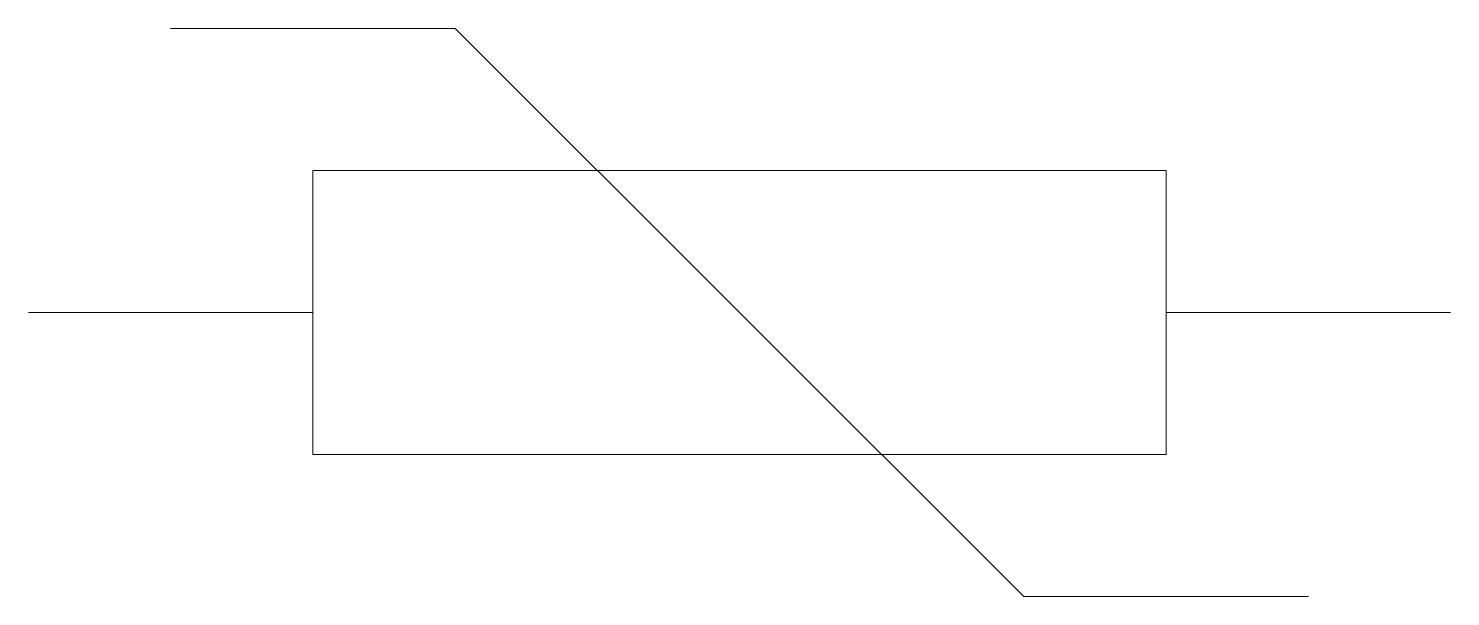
# Model space of a CAD drawing. Header units: millimetres. Extents: x 0 to 100, y -20 to 20.
import ezdxf

# ---------------------------------------------------------------- set-up
doc = ezdxf.new("R2010")
doc.units = ezdxf.units.MM
doc.layers.get('0').update_dxf_attribs({"lineweight": 0, "true_color": 0xffffff})

msp = doc.modelspace()

# ---------------------------------------------------------------- linework, layer by layer
for p, q in [((30, 20), (10, 20)), ((30, 20), (70, -20)), ((20, 10), (80, 10)), ((20, -10), (20, 10)), ((80, 10), (80, -10)), ((0, 0), (20, 0)), ((80, 0), (100, 0)), ((80, -10), (20, -10)), ((70, -20), (90, -20))]:
    msp.add_line(p, q)

doc.saveas('drawing.dxf')
